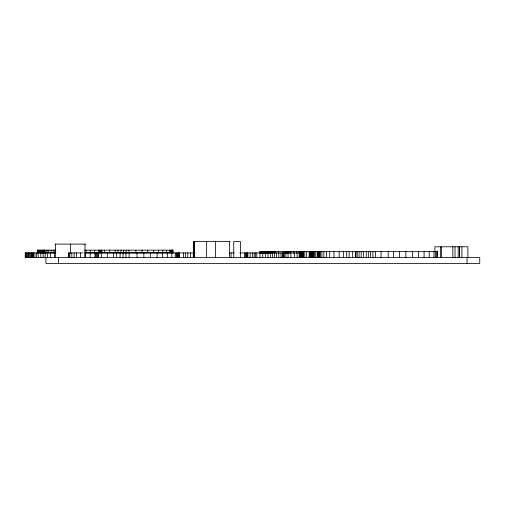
<?xml version="1.0" encoding="UTF-8"?>
<svg xmlns="http://www.w3.org/2000/svg" width="505" height="505" viewBox="0 0 505 505"><rect width="100%" height="100%" fill="white"/><g stroke="black" fill="none" stroke-linecap="round" stroke-linejoin="round"><path stroke-width="0.76" d="M230.103 241.56L193.75 241.56L193.705 257.582M54.988 244.104L85.591 244.104M55.575 250.152L37.338 250.152L37.345 252.847L39.573 252.847L39.573 250.152M84.594 250.152L172.944 250.152L172.944 252.847L84.644 252.847M259.949 251.648L437.538 251.648L437.564 257.582M55.96 252.929L25.256 252.929L25.25 257.582L479.75 257.582L479.75 263.44L45.917 263.44L45.917 257.582M82.864 252.929L68.421 252.929L68.421 257.582M194.924 252.929L85.212 252.929L85.212 257.582M229.497 252.929L234.219 252.929M239.78 252.929L299.844 252.929M467.876 257.582L467.876 246.793L434.906 246.793L434.906 251.421M467.043 257.582L467.043 263.44M461.892 246.793L461.892 257.582M459.537 246.793L459.537 257.582M459.474 246.793L459.474 257.582M458.199 246.793L458.199 257.582M455.024 246.793L455.024 257.582M452.834 246.793L452.834 257.582M437.469 251.648L437.444 257.582M437.399 251.648L437.374 257.582M436.408 251.648L436.408 257.582M435.278 251.648L435.278 257.582M433.972 251.648L433.972 257.582M429.187 251.648L429.187 257.582M424.067 251.648L424.067 257.582M418.569 251.648L418.569 257.582M412.654 251.648L412.654 257.582M405.881 251.648L405.881 257.582M399.531 251.648L399.531 257.582M393.635 251.648L393.635 257.582M388.219 251.648L388.219 257.582M381.105 251.648L381.105 257.582M375.366 251.648L375.366 257.582M372.911 251.648L372.911 257.582M370.55 251.648L370.55 257.582M368.347 251.648L368.347 257.582M366.27 251.648L366.27 257.582M363.524 251.648L363.524 257.582M361.17 251.648L361.17 257.582M359.106 251.648L359.106 257.582M357.224 251.648L357.224 257.582M355.873 251.648L355.873 257.582M355.728 251.648L355.728 257.582M355.463 251.648L355.463 257.582M355.375 251.648L355.394 257.582M355.343 251.648L355.312 257.582M352.673 251.648L352.673 257.582M349.106 251.648L349.106 257.582M346.67 251.648L346.67 257.582M343.356 251.648L343.356 257.582M339.158 251.648L339.158 257.582M333.956 251.648L333.956 257.582M329.677 251.648L329.677 257.582M326.4 251.648L326.4 257.582M323.863 251.648L323.863 257.582M321.881 251.648L321.881 257.582M320.58 251.648L320.58 257.582M319.248 251.648L319.248 257.582M319.147 251.648L319.091 257.582M319.059 251.648L319.04 257.582M318.535 251.648L318.535 257.582M317.916 251.648L317.916 257.582M317.197 251.648L317.197 257.582M315.713 251.648L315.713 257.582M314.375 251.648L314.375 257.582M313.649 251.648L313.649 257.582M313.012 251.648L313.012 257.582M312.462 251.648L312.462 257.582M312.002 251.648L312.002 257.582M311.642 251.648L311.642 257.582M311.37 251.648L311.37 257.582M311.263 251.648L311.269 257.582M311.099 251.648L311.093 257.582M311.023 251.648L311.004 257.582M310.518 251.648L310.518 257.582M309.761 251.648L309.761 257.582M309.136 251.648L309.136 257.582M306.655 251.648L306.655 257.582M304.774 251.648L304.774 257.582M303.448 251.648L303.448 257.582M303.271 251.648L303.227 257.582M303.139 251.648L303.114 257.582M302.893 251.648L302.893 257.582M302.729 251.648L302.729 257.582M302.583 251.648L302.583 257.582M302.451 251.648L302.451 257.582M301.693 251.648L301.693 257.582M300.948 251.648L300.948 257.582M300.323 251.648L300.323 257.582M299.736 251.648L299.736 257.582M299.623 251.648L299.623 257.582M299.377 251.648L299.295 257.582M299.225 251.648L299.212 257.582M299.168 251.648L299.168 253.131M297.167 252.929L297.167 257.582M296.53 251.648L296.53 253.131M294.346 252.929L294.346 257.582M293.702 251.648L293.702 253.131M290.893 251.648L290.899 257.582M289.63 251.648L289.63 253.131M288.33 251.648L288.33 253.131M288.033 252.929L288.033 257.582M287.313 251.648L287.313 253.131M286.367 251.648L286.367 253.131M285.912 252.929L285.912 257.582M285.173 251.648L285.173 253.131M284.41 252.929L284.41 257.582M283.431 252.929L283.431 257.582M283.204 251.648L283.261 257.582M283.09 252.929L283.09 257.582M282.888 252.929L282.869 257.582M282.8 252.929L282.781 257.582M282.686 252.929L282.762 257.582M282.604 252.929L282.56 257.582M282.516 252.929L282.478 257.582M282.421 252.929L282.352 257.582L282.289 252.929M280.957 252.929L280.957 257.582M278.836 252.929L278.836 257.582M278.495 251.648L278.495 253.131M276.45 252.929L276.45 257.582M275.402 251.648L275.402 253.131M274.43 252.929L274.43 257.582M274.228 251.648L274.228 253.131M273.079 251.648L273.079 253.131M272.46 252.929L272.46 257.582M272.359 251.648L272.359 253.131M271.658 251.648L271.658 253.131M270.983 251.648L270.983 253.131M270.358 252.929L270.358 257.582M270.339 251.648L270.339 253.131M269.72 251.648L269.72 253.131M269.14 251.648L269.14 253.131M268.622 251.648L268.622 253.131M268.142 251.648L268.142 253.131M267.953 252.929L267.953 257.582M267.707 251.648L267.707 253.131M267.309 251.648L267.309 253.131M266.956 251.648L266.956 253.131M266.659 251.648L266.659 253.131M266.249 251.648L266.249 253.131M265.946 251.648L265.946 253.131M265.807 251.648L265.744 253.131M265.718 251.648L265.699 253.131M265.346 252.929L265.346 257.582M265.037 251.648L265.037 253.131M264.727 251.648L264.727 253.131M264.317 251.648L264.317 253.131M263.894 251.648L263.894 253.131M263.515 251.648L263.515 253.131M263.32 251.648L263.32 253.131M263.137 251.648L263.137 253.131M262.714 251.648L262.758 257.582M262.303 251.648L262.303 253.131M261.988 251.648L261.988 253.131M261.723 251.648L261.723 253.131M261.47 251.648L261.47 253.131M261.236 253.131L261.199 251.648L261.123 253.131M261.072 251.648L261.022 253.131M260.921 251.648L260.971 253.131M260.782 251.648L260.826 253.131M260.738 251.648L260.7 253.131M260.662 251.648L260.586 253.131M260.555 251.648L260.479 253.131M260.41 251.648L260.422 253.131M260.226 251.648L260.226 253.131M260.088 251.648L260.088 253.131M260.012 251.648L259.98 257.582M256.786 252.929L256.786 257.582M255.581 252.929L255.581 257.582M254.11 252.929L254.11 257.582M252.33 252.929L252.33 257.582M250.145 252.929L250.145 257.582M247.81 252.929L247.791 257.582M247.658 252.929L247.721 257.582M247.381 252.929L247.381 257.582M247.014 252.929L247.014 257.582M246.251 252.929L246.251 257.582M245.342 252.929L245.342 257.582M244.382 252.929L244.382 257.582M240.468 257.582L240.468 241.56L233.746 241.56L233.746 257.582M231.063 252.929L231.063 257.582M229.541 241.56L229.541 257.582M215.401 241.56L215.401 257.582M206.633 241.56L206.633 257.582M194.311 241.56L194.311 257.582M194.021 252.929L194.021 257.582M193.907 241.56L193.939 257.582M193.781 252.929L193.857 257.582M193.56 252.929L193.63 257.582M193.484 252.929L193.484 257.582M193.358 252.929L193.421 257.582M193.276 252.929L193.289 257.582M190.53 252.929L190.53 257.582M187.772 252.929L187.772 257.582M185.398 252.929L185.398 257.582M183.612 252.929L183.612 257.582M179.363 252.929L179.363 257.582M178.966 252.929L178.991 257.582M178.871 252.929L178.871 257.582M178.694 252.929L178.618 257.582M178.467 252.929L178.467 257.582M177.766 252.929L177.766 257.582M177.047 252.929L177.047 257.582M176.213 252.929L176.213 257.582M175.191 252.929L175.191 257.582M172.843 250.152L172.843 252.847M172.685 250.152L172.615 252.847M172.483 250.152L172.483 252.847M171.87 250.152L171.833 257.582M171.233 250.152L171.233 252.847M170.494 250.152L170.494 252.847M169.598 250.152L169.598 252.847M167.521 252.929L167.521 257.582M166.631 250.152L166.631 252.847M162.825 250.152L162.825 252.847M162.528 252.929L162.528 257.582M158.425 250.152L158.425 252.847M157.124 252.929L157.124 257.582M153.659 250.152L153.659 252.847M150.364 252.929L150.364 257.582M147.694 250.152L147.694 252.847M143.862 252.929L143.862 257.582M141.956 250.152L141.956 252.847M136.994 252.929L136.994 257.582M135.902 250.152L135.902 252.847M129.141 252.929L129.141 257.582M128.971 250.152L128.971 252.847M126.155 250.152L126.155 252.847M125.947 252.929L125.947 257.582M123.611 250.152L123.611 252.847M123.062 252.929L123.062 257.582M120.985 250.152L120.985 252.847M120.089 252.929L120.089 257.582M117.918 250.152L117.918 252.847M116.611 252.929L116.611 257.582M115.071 250.152L115.071 252.847M113.379 252.929L113.379 257.582M109.749 250.152L109.749 252.847M107.35 252.929L107.35 257.582M104.428 250.152L104.428 252.847M101.941 250.152L101.941 252.847M101.29 250.152L101.316 257.582M100.457 250.152L100.457 252.847M99.586 250.152L99.586 252.847M98.816 250.152L98.816 252.847M98.494 252.929L98.494 257.582M97.755 252.929L97.755 257.582M96.809 252.929L96.809 257.582M95.824 252.929L95.824 257.582M94.953 252.929L94.953 257.582M94.587 250.152L94.587 252.847M90.225 250.152L90.161 257.582M86.077 250.152L86.077 252.847M84.979 244.104L84.979 257.582M80.51 252.929L80.51 257.582M76.444 252.929L76.444 257.582M74.153 252.929L74.153 257.582M71.83 252.929L71.83 257.582M70.498 244.104L70.498 253.087M69.804 252.929L69.804 257.582M68.876 252.929L68.876 257.582M58.624 257.582L58.624 263.44M55.6 244.104L55.6 257.582M54.9 250.152L54.9 252.847L40.078 252.847L40.097 250.152M54.42 252.929L54.42 257.582M53.158 250.152L53.158 252.847M51.074 250.152L51.074 252.847M50.468 252.929L50.468 257.582M48.758 250.152L48.758 252.847M47.363 252.929L47.363 257.582M47.167 250.152L47.167 252.847M45.86 250.152L45.86 252.847M45.166 252.929L45.166 257.582M44.484 250.152L44.484 252.847M44.011 250.152L44.011 252.847M43.531 250.152L43.531 252.847M43.114 250.152L43.19 257.582M42.849 250.152L42.849 252.847M42.06 250.152L42.06 252.847M41.101 250.152L41.101 252.847M40.829 252.929L40.829 257.582M40.23 250.152L40.23 252.847M38.715 250.152L38.715 252.847M38.203 252.929L38.203 257.582M37.957 250.152L37.957 252.847M37.559 250.152L37.604 252.847M37.515 250.152L37.42 252.847M36.398 252.929L36.398 257.582M34.914 252.929L34.914 257.582M33.355 252.929L33.355 257.582M32.819 252.929L32.819 257.582M32.282 252.929L32.282 257.582M31.802 252.929L31.802 257.582M31.506 252.929L31.506 257.582M30.609 252.929L30.609 257.582M29.524 252.929L29.524 257.582M28.495 252.929L28.52 257.582M28.438 257.582L28.438 252.929L28.362 257.582M27.794 252.929L27.794 257.582M26.815 252.929L26.815 257.582M25.957 252.929L25.957 257.582M25.458 252.929L25.458 257.582M25.383 252.929L25.42 257.582M441.004 257.582L441.004 246.793L440.985 257.582"/></g></svg>
